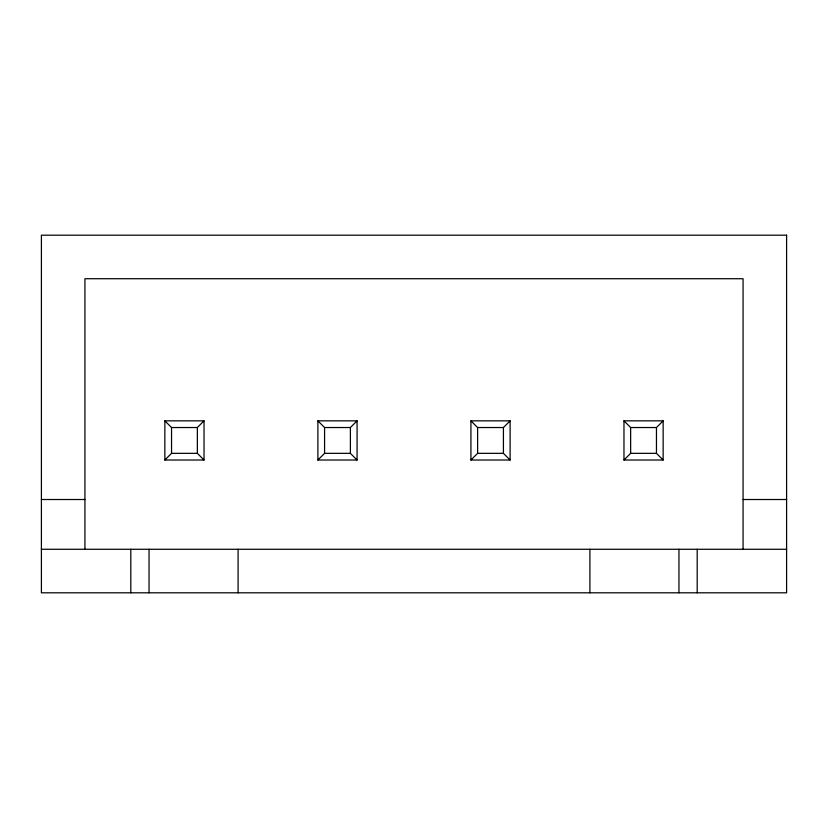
<?xml version="1.0" encoding="UTF-8"?>
<svg xmlns="http://www.w3.org/2000/svg" width="828" height="828" viewBox="0 0 828 828"><rect width="100%" height="100%" fill="white"/><g stroke="black" fill="none" stroke-linecap="round" stroke-linejoin="round"><path stroke-width="1.24" d="M164.855 460.016L171.541 453.34L171.541 427.527L164.855 420.841L204.03 420.841L204.03 460.016L164.855 460.016L164.855 420.841M204.03 460.016L197.354 453.34L197.354 427.527L204.03 420.841M317.89 460.016L324.576 453.34L324.576 427.527L317.89 420.841L357.075 420.841L357.075 460.016L317.89 460.016L317.89 420.841M357.075 460.016L350.389 453.34L350.389 427.527L357.075 420.841M470.925 460.016L477.611 453.34L477.611 427.527L470.925 420.841L510.11 420.841L510.11 460.016L470.925 460.016L470.925 420.841M510.11 460.016L503.424 453.34L503.424 427.527L510.11 420.841M623.97 460.016L630.646 453.34L630.646 427.527L623.97 420.841L663.145 420.841L663.145 460.016L623.97 460.016L623.97 420.841M663.145 460.016L656.459 453.34L656.459 427.527L663.145 420.841M171.541 427.527L197.354 427.527M324.576 427.527L350.389 427.527M477.611 427.527L503.424 427.527M630.646 427.527L656.459 427.527M171.541 453.34L197.354 453.34M324.576 453.34L350.389 453.34M477.611 453.34L503.424 453.34M630.646 453.34L656.459 453.34M41.4 499.512L84.932 499.512M743.068 499.512L786.6 499.512M41.4 549.274L786.6 549.274M743.068 549.274L743.068 278.726L84.932 278.726L84.932 549.274M697.197 549.274L697.197 592.807M678.96 549.274L678.96 592.807M589.909 549.274L589.909 592.807M238.091 549.274L238.091 592.807M149.04 549.274L149.04 592.807M130.803 549.274L130.803 592.807M786.6 235.193L41.4 235.193L41.4 592.807L786.6 592.807L786.6 235.193"/></g></svg>
